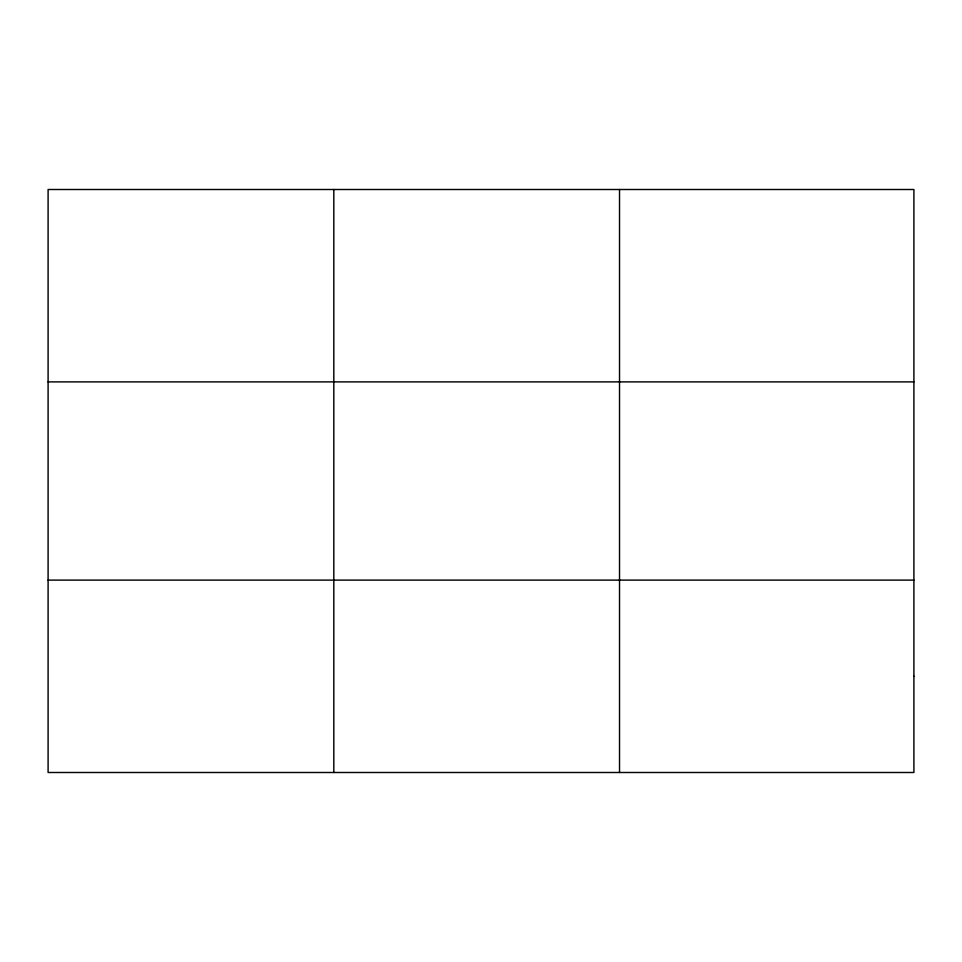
<?xml version="1.0" encoding="UTF-8"?>
<svg xmlns="http://www.w3.org/2000/svg" width="962" height="962" viewBox="0 0 962 962"><rect width="100%" height="100%" fill="white"/><g stroke="black" fill="none" stroke-linecap="round" stroke-linejoin="round"><path stroke-width="1.44" d="M333.814 189.502L333.814 772.498M619.528 189.502L619.528 772.498M48.1 381.89L913.9 381.89M48.1 580.11L913.9 580.11M913.9 676.298L913.9 772.498L48.1 772.498L48.1 189.502L913.9 189.502L913.9 676.298"/></g></svg>
